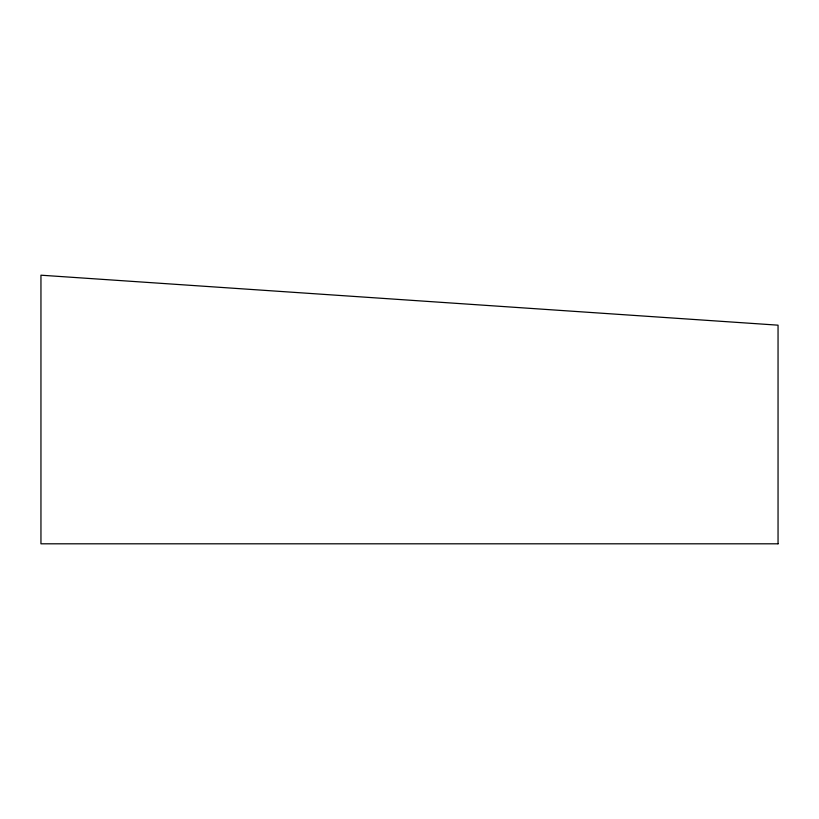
<?xml version="1.0" encoding="UTF-8"?>
<svg xmlns="http://www.w3.org/2000/svg" width="819" height="819" viewBox="0 0 819 819"><rect width="100%" height="100%" fill="white"/><g stroke="black" fill="none" stroke-linecap="round" stroke-linejoin="round"><path stroke-width="1.23" d="M778.05 543.806L40.95 543.806L40.95 275.194L778.05 325.174L778.05 543.806"/></g></svg>
